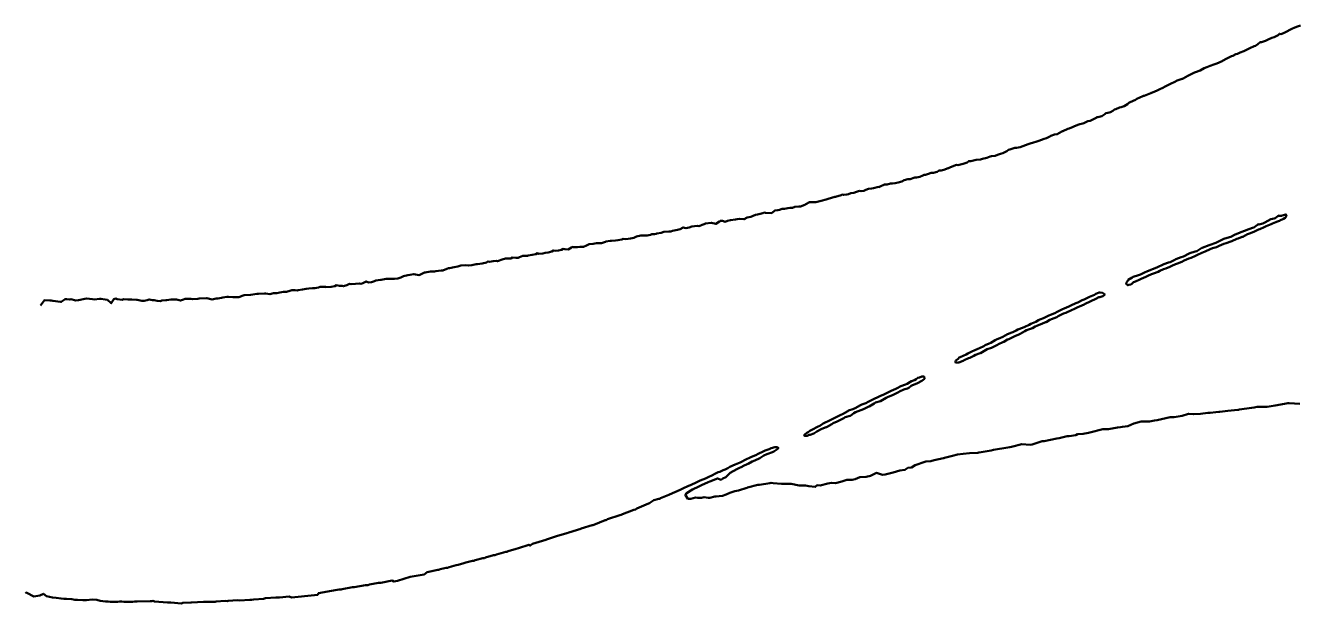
# Model space of a CAD drawing. Extents: x 64423 to 71245, y 9511 to 12464.
# Drawn here: x 64423 to 65490, y 11768 to 12252 of the extents above; entities that cross this region are included whole.
import ezdxf

# ---------------------------------------------------------------- set-up
doc = ezdxf.new("R2010")
doc.units = 0
doc.header["$MEASUREMENT"] = 0
doc.layers.add('contour', color=7, linetype='CONTINUOUS', lineweight=50, true_color=0x0000d1)

msp = doc.modelspace()

# ---------------------------------------------------------------- linework, layer by layer
at = {"layer": 'contour'}
for points in [[(64435.694471, 12017.146816, 0), (64439.12856, 12021.823909, 0), (64443.473886, 12021.433742, 0), (64444.681199, 12021.534444, 0), (64446.00254, 12021.294923, 0), (64452.461269, 12020.289256, 0), (64452.990916, 12020.238995, 0), (64456.304815, 12022.680756, 0), (64457.694926, 12022.444481, 0), (64460.205475, 12022.170562, 0), (64460.984246, 12022.520279, 0), (64465.270436, 12021.571589, 0), (64467.369911, 12021.725726, 0), (64472.833221, 12022.823949, 0), (64474.059353, 12023.023942, 0), (64479.167158, 12022.605582, 0), (64480.817903, 12022.404958, 0), (64485.13141, 12022.87883, 0), (64486.175636, 12022.874357, 0), (64489.739448, 12022.415946, 0), (64491.641445, 12021.983634, 0), (64494.865928, 12019.216343, 0), (64497.146159, 12022.487344, 0), (64498.704156, 12023.041671, 0), (64499.817158, 12022.623183, 0), (64504.057289, 12022.14849, 0), (64505.02009, 12022.453172, 0), (64508.797741, 12022.409249, 0), (64508.979161, 12022.36275, 0), (64512.236874, 12022.324632, 0), (64516.046034, 12022.02681, 0), (64516.273447, 12021.915928, 0), (64516.458459, 12021.981355, 0), (64520.622648, 12021.056348, 0), (64522.523114, 12021.195217, 0), (64524.936587, 12021.616233, 0), (64526.563573, 12022.417994, 0), (64529.494812, 12021.837225, 0), (64530.211026, 12021.659522, 0), (64530.679945, 12021.673718, 0), (64533.264349, 12021.18361, 0), (64535.998765, 12020.990934, 0), (64537.311304, 12021.374439, 0), (64540.484494, 12021.730157, 0), (64541.51174, 12021.787113, 0), (64544.683729, 12022.262492, 0), (64545.544662, 12022.222127, 0), (64549.230985, 12022.39189, 0), (64549.347897, 12022.44365, 0), (64549.591373, 12022.358248, 0), (64552.915551, 12021.383131, 0), (64555.360509, 12022.226153, 0), (64556.78357, 12022.786394, 0), (64557.927034, 12022.764169, 0), (64561.595553, 12022.78951, 0), (64562.914396, 12022.43928, 0), (64567.228535, 12022.807121, 0), (64568.506105, 12023.165394, 0), (64574.537067, 12023.373746, 0), (64574.722652, 12023.547411, 0), (64574.907492, 12023.35453, 0), (64579.370295, 12022.344649, 0), (64582.738134, 12023.025952, 0), (64584.10867, 12023.047751, 0), (64587.108206, 12023.619496, 0), (64588.248299, 12024.010638, 0), (64591.70045, 12024.392772, 0), (64592.916496, 12024.429319, 0), (64596.6557, 12024.298474, 0), (64597.995822, 12024.165012, 0), (64601.615522, 12024.339009, 0), (64605.253364, 12025.604183, 0), (64605.694927, 12025.907829, 0), (64606.399721, 12025.907932, 0), (64611.575955, 12026.064313, 0), (64611.63947, 12026.068207, 0), (64616.885896, 12026.910245, 0), (64618.220925, 12026.969919, 0), (64623.087727, 12027.381587, 0), (64624.217054, 12027.266276, 0), (64627.544012, 12026.776263, 0), (64630.753934, 12027.511059, 0), (64633.523561, 12027.676653, 0), (64636.100045, 12028.163484, 0), (64638.987172, 12028.606744, 0), (64641.457085, 12028.64941, 0), (64644.28627, 12029.565851, 0), (64645.933408, 12030.185339, 0), (64648.806123, 12030.010996, 0), (64650.416462, 12029.921768, 0), (64651.473788, 12030.147067, 0), (64654.961751, 12030.686692, 0), (64658.009282, 12031.164029, 0), (64660.380474, 12031.500926, 0), (64663.56046, 12031.851547, 0), (64665.23376, 12031.753189, 0), (64668.359498, 12032.255503, 0), (64669.857266, 12032.883689, 0), (64674.33993, 12032.771039, 0), (64674.446182, 12032.797857, 0), (64674.545299, 12032.756245, 0), (64678.927467, 12032.828079, 0), (64682.052349, 12033.565953, 0), (64683.412124, 12034.293346, 0), (64685.922991, 12033.8237, 0), (64688.111831, 12033.600386, 0), (64689.403365, 12033.414519, 0), (64692.129582, 12034.400583, 0), (64694.311215, 12035.337595, 0), (64695.844961, 12035.136409, 0), (64699.345388, 12035.511144, 0), (64702.741156, 12035.646146, 0), (64704.014159, 12035.426636, 0), (64705.505744, 12035.948789, 0), (64708.38938, 12037.447288, 0), (64710.156347, 12036.62604, 0), (64712.757747, 12036.693542, 0), (64715.315486, 12037.614715, 0), (64716.33441, 12038.33362, 0), (64720.398299, 12038.737919, 0), (64720.757143, 12038.778722, 0), (64725.020442, 12039.620271, 0), (64726.35236, 12039.538824, 0), (64730.210888, 12039.547715, 0), (64731.988342, 12039.50224, 0), (64734.841879, 12039.862138, 0), (64737.297705, 12040.730652, 0), (64739.435362, 12041.784007, 0), (64743.144279, 12042.642358, 0), (64744.88632, 12042.93589, 0), (64748.162317, 12043.555581, 0), (64749.611947, 12043.32514, 0), (64752.680914, 12042.796265, 0), (64756.596102, 12044.54565, 0), (64757.008758, 12044.889266, 0), (64757.621622, 12044.866116, 0), (64762.059136, 12045.783521, 0), (64765.463654, 12045.84223, 0), (64766.496509, 12045.904514, 0), (64771.042501, 12046.495072, 0), (64772.499381, 12046.573471, 0), (64775.797428, 12047.867382, 0), (64777.168012, 12048.473671, 0), (64777.918476, 12048.450448, 0), (64782.024611, 12049.296648, 0), (64784.96872, 12049.880061, 0), (64787.6266, 12050.629006, 0), (64791.365752, 12050.937203, 0), (64793.722412, 12050.723001, 0), (64796.79401, 12051.054681, 0), (64800.490601, 12051.843911, 0), (64800.984337, 12051.791454, 0), (64801.391103, 12052.008366, 0), (64805.390521, 12052.556711, 0), (64808.913341, 12053.373614, 0), (64810.123707, 12054.202757, 0), (64811.402357, 12053.878478, 0), (64814.622026, 12054.435899, 0), (64817.187911, 12054.575835, 0), (64818.230562, 12054.393994, 0), (64819.105758, 12054.770384, 0), (64822.211585, 12055.737165, 0), (64824.834026, 12056.506049, 0), (64826.296359, 12056.599361, 0), (64829.399608, 12056.735743, 0), (64830.766677, 12057.486247, 0), (64833.474268, 12057.241954, 0), (64835.378441, 12057.146273, 0), (64836.582434, 12057.866784, 0), (64839.326427, 12058.747441, 0), (64842.572682, 12058.99681, 0), (64843.29992, 12058.969475, 0), (64843.918031, 12059.152853, 0), (64847.118622, 12059.571418, 0), (64850.25794, 12060.282172, 0), (64851.658201, 12061.056277, 0), (64852.941084, 12060.508444, 0), (64856.137049, 12060.705337, 0), (64858.191065, 12061.290842, 0), (64860.702354, 12061.635457, 0), (64863.610088, 12062.608263, 0), (64865.01279, 12063.381748, 0), (64866.692548, 12063.057783, 0), (64869.262497, 12063.251329, 0), (64871.670339, 12063.903932, 0), (64873.111487, 12064.688264, 0), (64874.543024, 12064.406859, 0), (64877.334225, 12064.180059, 0), (64880.014737, 12065.7225, 0), (64880.791721, 12066.358741, 0), (64881.728498, 12066.166302, 0), (64885.10207, 12066.111351, 0), (64887.260982, 12066.273876, 0), (64890.279731, 12066.267298, 0), (64892.719196, 12067.651444, 0), (64894.887839, 12068.535291, 0), (64898.041158, 12068.971783, 0), (64898.206785, 12068.985513, 0), (64901.171964, 12069.425582, 0), (64902.917292, 12069.342647, 0), (64905.199179, 12069.399678, 0), (64908.617731, 12070.702532, 0), (64908.675231, 12070.716561, 0), (64908.798898, 12070.737971, 0), (64912.430978, 12071.332751, 0), (64913.728353, 12071.563999, 0), (64916.92912, 12071.825327, 0), (64919.016458, 12071.889605, 0), (64922.279589, 12072.630398, 0), (64923.309254, 12073.116708, 0), (64925.051987, 12072.93733, 0), (64927.647103, 12073.115918, 0), (64929.555608, 12073.350839, 0), (64932.241873, 12073.933655, 0), (64934.606453, 12075.034445, 0), (64938.267057, 12075.852098, 0), (64941.044525, 12075.805885, 0), (64943.404399, 12075.76311, 0), (64946.182025, 12076.521643, 0), (64947.29796, 12077.033938, 0), (64949.562383, 12077.122256, 0), (64951.003282, 12077.319446, 0), (64951.695397, 12077.448785, 0), (64955.33524, 12078.238121, 0), (64957.344077, 12078.836089, 0), (64961.812014, 12079.353885, 0), (64963.366137, 12079.176107, 0), (64964.673615, 12079.843225, 0), (64968.964508, 12080.640695, 0), (64971.048828, 12081.139504, 0), (64973.702617, 12082.623663, 0), (64975.967547, 12082.041658, 0), (64978.572666, 12082.586278, 0), (64980.974922, 12083.509019, 0), (64983.115513, 12083.659227, 0), (64985.760598, 12083.914148, 0), (64987.101787, 12083.77875, 0), (64989.50159, 12084.72385, 0), (64991.321725, 12085.503939, 0), (64992.441037, 12085.846963, 0), (64996.948009, 12086.582596, 0), (64997.109401, 12086.611196, 0), (64997.244316, 12086.555033, 0), (65001.058594, 12085.646583, 0), (65004.051289, 12087.719594, 0), (65004.862776, 12088.236223, 0), (65006.481172, 12088.227611, 0), (65008.747783, 12087.42213, 0), (65010.652385, 12088.215807, 0), (65013.209079, 12088.820787, 0), (65017.3535, 12089.263011, 0), (65018.739011, 12089.562636, 0), (65021.009817, 12089.904877, 0), (65024.606536, 12089.432762, 0), (65027.331468, 12091.022424, 0), (65030.224693, 12091.64007, 0), (65034.10444, 12093.219912, 0), (65035.884188, 12093.508693, 0), (65040.262664, 12094.581864, 0), (65041.276256, 12095.068899, 0), (65042.643567, 12094.941237, 0), (65047.585379, 12094.612722, 0), (65049.773138, 12096.248187, 0), (65050.345017, 12096.745974, 0), (65052.882736, 12097.057214, 0), (65054.379967, 12097.404422, 0), (65056.456233, 12098.28835, 0), (65058.487501, 12098.279994, 0), (65061.131436, 12098.841169, 0), (65063.00271, 12099.165152, 0), (65065.081506, 12099.12189, 0), (65067.103557, 12099.765444, 0), (65070.522442, 12100.157494, 0), (65071.842148, 12100.208145, 0), (65075.408869, 12101.635121, 0), (65076.365625, 12102.055628, 0), (65079.276681, 12103.677746, 0), (65080.191562, 12103.903697, 0), (65083.437663, 12103.836941, 0), (65084.55179, 12103.902677, 0), (65088.020697, 12104.51607, 0), (65089.142408, 12104.919437, 0), (65093.344931, 12106.003473, 0), (65095.002415, 12106.534769, 0), (65100.65374, 12108.175718, 0), (65100.828622, 12108.189581, 0), (65100.877801, 12108.246289, 0), (65101.06857, 12108.30962, 0), (65105.804352, 12109.71899, 0), (65106.69806, 12110.16297, 0), (65107.913896, 12109.820038, 0), (65110.646781, 12110.211721, 0), (65112.056706, 12110.629796, 0), (65113.985298, 12111.328209, 0), (65116.357739, 12111.599276, 0), (65118.65992, 12112.448071, 0), (65121.098929, 12113.178587, 0), (65122.661239, 12113.141992, 0), (65124.864823, 12113.413565, 0), (65126.421073, 12114.067663, 0), (65128.65073, 12114.855289, 0), (65131.311429, 12115.120968, 0), (65133.034672, 12115.559016, 0), (65137.029566, 12116.566903, 0), (65137.487422, 12116.410753, 0), (65138.523269, 12116.834467, 0), (65142.300635, 12118.62263, 0), (65144.41456, 12118.533748, 0), (65147.234829, 12119.413694, 0), (65148.921321, 12119.457329, 0), (65151.050301, 12119.633081, 0), (65153.62897, 12120.338166, 0), (65156.557094, 12121.096065, 0), (65158.66763, 12122.15065, 0), (65161.657491, 12122.961591, 0), (65163.582717, 12123.023435, 0), (65166.813104, 12124.08928, 0), (65167.643157, 12124.548355, 0), (65168.935739, 12124.604133, 0), (65171.852226, 12124.948381, 0), (65174.216894, 12126.023143, 0), (65175.342568, 12126.717091, 0), (65176.46621, 12126.682025, 0), (65178.950834, 12127.461691, 0), (65181.209027, 12128.235426, 0), (65183.292027, 12128.414842, 0), (65186.254941, 12129.332728, 0), (65187.804321, 12130.349236, 0), (65189.568753, 12130.316173, 0), (65191.702346, 12130.924353, 0), (65195.344584, 12132.269054, 0), (65195.594228, 12132.317346, 0), (65195.746075, 12132.376689, 0), (65196.904786, 12132.801992, 0), (65201.587592, 12134.681407, 0), (65202.533748, 12135.027154, 0), (65203.49023, 12134.907589, 0), (65208.085317, 12135.936528, 0), (65211.280883, 12137.138087, 0), (65212.719509, 12138.259838, 0), (65214.296794, 12138.235515, 0), (65217.834068, 12139.120344, 0), (65219.025515, 12139.265749, 0), (65222.401539, 12139.593819, 0), (65224.27415, 12140.202506, 0), (65227.796688, 12140.87552, 0), (65230.625766, 12142.166914, 0), (65231.839071, 12142.356977, 0), (65234.82304, 12142.733587, 0), (65236.704037, 12143.537918, 0), (65239.278639, 12144.16272, 0), (65241.209048, 12144.891273, 0), (65244.487393, 12146.629007, 0), (65245.891196, 12147.499323, 0), (65247.097211, 12147.957845, 0), (65251.380483, 12149.239976, 0), (65252.706557, 12149.22345, 0), (65255.700814, 12149.986567, 0), (65258.052266, 12150.712311, 0), (65260.101637, 12151.538844, 0), (65262.337867, 12152.372777, 0), (65264.173023, 12152.924848, 0), (65266.810433, 12153.85514, 0), (65268.878483, 12154.344136, 0), (65271.456782, 12155.291977, 0), (65273.496129, 12156.024299, 0), (65275.751188, 12156.906406, 0), (65277.790216, 12157.332765, 0), (65280.688349, 12158.814777, 0), (65281.311057, 12159.222279, 0), (65284.587819, 12160.355887, 0), (65286.571379, 12160.704716, 0), (65290.588243, 12162.929752, 0), (65291.168178, 12163.326791, 0), (65291.480629, 12163.349215, 0), (65295.557959, 12165.115234, 0), (65296.604853, 12165.620083, 0), (65299.997188, 12166.978273, 0), (65301.136773, 12167.478969, 0), (65304.710666, 12168.828502, 0), (65305.606381, 12169.13811, 0), (65308.132709, 12169.786728, 0), (65309.087816, 12170.04266, 0), (65309.53402, 12170.267549, 0), (65312.318694, 12171.76903, 0), (65314.205802, 12171.818417, 0), (65316.588836, 12173.03134, 0), (65319.438588, 12174.435716, 0), (65319.938477, 12175.061034, 0), (65320.802964, 12175.008621, 0), (65323.999771, 12175.826712, 0), (65326.553446, 12177.433254, 0), (65327.487919, 12178.387354, 0), (65329.126177, 12178.577761, 0), (65331.211804, 12179.156313, 0), (65333.367305, 12180.348903, 0), (65334.643244, 12181.379259, 0), (65335.713431, 12181.695693, 0), (65338.977664, 12183.170434, 0), (65340.314781, 12183.423818, 0), (65342.754682, 12184.095979, 0), (65345.65397, 12185.928288, 0), (65346.702363, 12187.011317, 0), (65347.857215, 12187.495684, 0), (65352.185206, 12189.641879, 0), (65353.309722, 12190.215206, 0), (65358.512401, 12192.457144, 0), (65359.026083, 12192.795785, 0), (65359.525094, 12192.836897, 0), (65365.181722, 12195.224825, 0), (65365.370163, 12195.423893, 0), (65365.654622, 12195.508772, 0), (65366.439777, 12195.720897, 0), (65370.277556, 12197.283515, 0), (65373.328565, 12198.608587, 0), (65374.554375, 12199.246018, 0), (65377.726773, 12201.016236, 0), (65380.459293, 12202.334493, 0), (65381.650888, 12202.936322, 0), (65385.22392, 12204.679485, 0), (65387.080871, 12205.626216, 0), (65391.315035, 12207.095664, 0), (65391.733949, 12207.232764, 0), (65392.209277, 12207.509488, 0), (65395.959169, 12209.703299, 0), (65397.687712, 12210.448617, 0), (65401.74701, 12212.277179, 0), (65402.594996, 12212.692066, 0), (65406.321858, 12213.992385, 0), (65406.365772, 12214.008429, 0), (65409.679569, 12215.998927, 0), (65411.950702, 12216.908382, 0), (65414.649693, 12218.05771, 0), (65417.909689, 12219.198133, 0), (65420.324533, 12220.021571, 0), (65424.753569, 12221.978021, 0), (65424.796442, 12221.999363, 0), (65425.001529, 12222.096878, 0), (65428.635251, 12224.072235, 0), (65429.386114, 12224.416016, 0), (65432.650056, 12226.02136, 0), (65433.713433, 12226.46391, 0), (65436.137256, 12227.735027, 0), (65437.534179, 12228.005203, 0), (65439.779093, 12229.047486, 0), (65442.986719, 12230.246288, 0), (65444.120973, 12230.784819, 0), (65447.411233, 12232.450009, 0), (65447.913504, 12232.789927, 0), (65451.695412, 12234.572438, 0), (65452.684345, 12234.718684, 0), (65454.673897, 12236.111389, 0), (65456.497172, 12237.719471, 0), (65457.792044, 12237.788256, 0), (65461.065109, 12238.981805, 0), (65463.330273, 12240.147896, 0), (65466.378512, 12241.446974, 0), (65468.223668, 12242.062391, 0), (65471.63235, 12243.676338, 0), (65472.688903, 12244.849802, 0), (65474.171254, 12244.633199, 0), (65477.373645, 12245.856343, 0), (65478.939612, 12246.626509, 0), (65481.543929, 12248.01126, 0), (65483.155107, 12248.995809, 0), (65485.693972, 12250.166423, 0), (65487.903221, 12250.789557, 0), (65490.325996, 12251.789517, 0)], [(65404.283657, 12059.828078, 0), (65407.837267, 12061.303423, 0), (65410.605237, 12062.428338, 0), (65414.703114, 12064.310253, 0), (65416.828274, 12065.161682, 0), (65420.091719, 12066.257496, 0), (65422.197664, 12067.155649, 0), (65426.169589, 12068.806361, 0), (65428.042694, 12069.437482, 0), (65432.026396, 12070.854645, 0), (65432.954763, 12071.265365, 0), (65437.099003, 12072.986045, 0), (65438.131272, 12073.404083, 0), (65441.682403, 12074.6842, 0), (65442.102616, 12074.887794, 0), (65446.152075, 12077.035555, 0), (65447.683348, 12077.551525, 0), (65451.292157, 12078.975874, 0), (65452.314863, 12079.576969, 0), (65455.098779, 12080.86262, 0), (65456.41145, 12081.29152, 0), (65460.0808, 12082.86273, 0), (65461.546465, 12083.58969, 0), (65465.789426, 12085.41502, 0), (65467.033934, 12085.866512, 0), (65469.708215, 12087.003922, 0), (65470.39497, 12087.408714, 0), (65472.851109, 12088.313373, 0), (65473.726921, 12088.642791, 0), (65475.480767, 12089.658534, 0), (65476.240472, 12089.788394, 0), (65477.575529, 12090.5719, 0), (65478.605807, 12092.087824, 0), (65478.222442, 12093.490176, 0), (65475.077539, 12092.769932, 0), (65474.497508, 12092.454458, 0), (65472.265242, 12092.394285, 0), (65471.759623, 12092.542781, 0), (65471.349288, 12092.029051, 0), (65469.076687, 12090.429468, 0), (65468.287215, 12090.17622, 0), (65465.560631, 12089.699956, 0), (65465.515006, 12089.675613, 0), (65460.615171, 12086.734337, 0), (65458.855182, 12086.051876, 0), (65455.374453, 12085.222437, 0), (65454.893106, 12085.285677, 0), (65454.514189, 12084.842315, 0), (65451.433656, 12082.709475, 0), (65450.069788, 12082.281846, 0), (65444.86837, 12080.459306, 0), (65444.213249, 12080.078093, 0), (65440.337743, 12078.615856, 0), (65439.963105, 12078.482707, 0), (65436.434513, 12076.918253, 0), (65435.743238, 12076.637439, 0), (65431.941516, 12074.813123, 0), (65430.882163, 12074.422558, 0), (65426.317574, 12073.055238, 0), (65426.227484, 12073.009501, 0), (65420.676215, 12070.24352, 0), (65419.434087, 12069.76915, 0), (65414.734767, 12067.958843, 0), (65414.046161, 12067.674994, 0), (65408.08102, 12065.563841, 0), (65407.938128, 12065.524419, 0), (65407.901322, 12065.489661, 0), (65403.58583, 12062.90285, 0), (65402.117331, 12062.384398, 0), (65397.85391, 12061.141088, 0), (65397.307396, 12060.857736, 0), (65392.539884, 12058.190869, 0), (65390.626439, 12057.623592, 0), (65386.102422, 12056.019666, 0), (65385.185865, 12055.52013, 0), (65381.28298, 12053.690571, 0), (65379.82358, 12053.177175, 0), (65376.03898, 12051.809662, 0), (65374.971376, 12051.225422, 0), (65371.298119, 12049.600754, 0), (65370.082952, 12049.221834, 0), (65366.427809, 12047.615706, 0), (65365.15093, 12047.023377, 0), (65361.677304, 12045.717361, 0), (65360.441799, 12045.224425, 0), (65356.354312, 12043.351262, 0), (65354.895292, 12042.736019, 0), (65350.381916, 12041.165111, 0), (65349.493659, 12040.762027, 0), (65346.240483, 12038.732618, 0), (65345.791444, 12038.054741, 0), (65344.484544, 12036.370117, 0), (65344.799766, 12035.131341, 0), (65345.735056, 12034.283055, 0), (65346.752883, 12034.59209, 0), (65348.476404, 12034.971294, 0), (65348.657079, 12035.057716, 0), (65348.862031, 12035.216133, 0), (65350.649479, 12036.840198, 0), (65352.143427, 12037.468342, 0), (65355.885513, 12038.950909, 0), (65357.088348, 12039.485315, 0), (65360.989069, 12041.304067, 0), (65362.653866, 12042.0549, 0), (65365.78039, 12043.455472, 0), (65367.421374, 12044.095506, 0), (65371.156312, 12045.564368, 0), (65372.613801, 12046.325941, 0), (65375.702034, 12047.747131, 0), (65377.640806, 12048.392366, 0), (65381.067172, 12049.742445, 0), (65382.649246, 12050.520091, 0), (65385.764693, 12051.959753, 0), (65387.517829, 12052.538137, 0), (65391.0447, 12053.922166, 0), (65392.988881, 12054.999521, 0), (65396.981126, 12056.560307, 0), (65398.937733, 12057.240779, 0), (65402.444293, 12058.925621, 0), (65404.283657, 12059.828078, 0)], [(65322.609758, 12028.042162, 0), (65324.708392, 12027.786052, 0), (65325.401428, 12027.417963, 0), (65326.334985, 12026.879032, 0), (65326.495582, 12026.418916, 0), (65325.941222, 12026.023028, 0), (65324.925909, 12025.074123, 0), (65324.123995, 12024.695207, 0), (65322.523749, 12024.359299, 0), (65321.702761, 12024.22656, 0), (65319.161202, 12022.836574, 0), (65318.444842, 12022.498115, 0), (65315.305209, 12021.193208, 0), (65314.222556, 12020.614109, 0), (65310.272549, 12018.664142, 0), (65309.190784, 12018.210962, 0), (65305.277193, 12016.326268, 0), (65304.099983, 12015.743115, 0), (65300.661626, 12014.215713, 0), (65299.207592, 12013.592603, 0), (65293.831604, 12011.234541, 0), (65292.128716, 12010.463882, 0), (65287.616668, 12008.196524, 0), (65286.347207, 12007.629552, 0), (65282.056607, 12005.804309, 0), (65280.613349, 12005.165153, 0), (65277.405544, 12003.432757, 0), (65276.852602, 12003.177167, 0), (65273.881806, 12001.907678, 0), (65273.155548, 12001.609779, 0), (65269.538235, 12000.234082, 0), (65268.383504, 11999.664501, 0), (65266.164622, 11998.38605, 0), (65265.174296, 11998.021896, 0), (65261.136014, 11996.506964, 0), (65259.615295, 11995.641423, 0), (65255.79164, 11993.564235, 0), (65254.591968, 11993.083872, 0), (65251.185554, 11991.496928, 0), (65250.2635, 11990.939669, 0), (65246.156046, 11989.047719, 0), (65245.08032, 11988.658896, 0), (65241.926723, 11986.897598, 0), (65241.338239, 11986.535662, 0), (65237.45441, 11984.761384, 0), (65236.674717, 11984.408239, 0), (65232.299252, 11982.110288, 0), (65231.850853, 11981.882072, 0), (65228.039321, 11980.628942, 0), (65226.723, 11979.992855, 0), (65222.478019, 11977.362327, 0), (65222.149714, 11977.215681, 0), (65218.310614, 11975.980984, 0), (65216.853673, 11975.243853, 0), (65213.559173, 11973.497107, 0), (65212.587851, 11973.081877, 0), (65208.960256, 11971.391752, 0), (65208.073344, 11970.982179, 0), (65204.485512, 11969.53697, 0), (65203.567587, 11969.50773, 0), (65201.955658, 11969.366168, 0), (65201.581295, 11970.031212, 0), (65201.914642, 11971.150545, 0), (65203.758614, 11972.731827, 0), (65204.738477, 11973.66183, 0), (65205.533576, 11974.052451, 0), (65210.654172, 11976.3353, 0), (65211.842009, 11976.955847, 0), (65215.880578, 11978.989651, 0), (65217.180805, 11979.569812, 0), (65220.4163, 11980.934055, 0), (65221.789456, 11981.619347, 0), (65225.180044, 11983.338027, 0), (65226.482707, 11983.949215, 0), (65229.663881, 11985.455548, 0), (65231.176913, 11986.138725, 0), (65234.91255, 11988.124879, 0), (65236.022613, 11988.67923, 0), (65239.323614, 11990.214016, 0), (65240.524843, 11990.652021, 0), (65243.751628, 11992.391269, 0), (65244.675719, 11992.955175, 0), (65248.037864, 11994.301181, 0), (65249.591721, 11994.876809, 0), (65252.351789, 11996.342575, 0), (65253.701069, 11997.092312, 0), (65257.781385, 11998.667958, 0), (65259.692324, 11999.355616, 0), (65263.19096, 12001.192827, 0), (65264.530413, 12001.917962, 0), (65267.439715, 12003.021536, 0), (65268.953308, 12003.66067, 0), (65271.117292, 12004.899021, 0), (65272.147405, 12005.413441, 0), (65275.182417, 12006.625874, 0), (65276.363432, 12007.15852, 0), (65279.683323, 12008.89827, 0), (65281.136311, 12009.579713, 0), (65284.616997, 12010.92016, 0), (65286.675474, 12011.873714, 0), (65291.038133, 12014.112123, 0), (65292.556824, 12014.810583, 0), (65296.426947, 12016.465825, 0), (65298.03273, 12017.241797, 0), (65302.316522, 12019.24883, 0), (65303.904906, 12019.911966, 0), (65307.759046, 12021.661765, 0), (65309.161106, 12022.35569, 0), (65312.649516, 12024.035595, 0), (65313.875981, 12024.557607, 0), (65317.835903, 12026.339422, 0), (65319.017118, 12026.920151, 0), (65321.775431, 12028.045548, 0), (65322.609758, 12028.042162, 0)], [(65106.999488, 11926.17748, 0), (65105.634805, 11925.707916, 0), (65101.617829, 11923.746716, 0), (65100.703214, 11923.174381, 0), (65096.747309, 11921.342372, 0), (65096.044513, 11921.047257, 0), (65091.274932, 11918.73832, 0), (65090.882357, 11918.488961, 0), (65088.102861, 11916.522032, 0), (65086.712133, 11915.984503, 0), (65084.334074, 11914.933354, 0), (65083.615455, 11914.39047, 0), (65081.428031, 11913.228547, 0), (65080.651753, 11912.876345, 0), (65079.527669, 11912.192807, 0), (65078.294868, 11911.123856, 0), (65077.052968, 11910.596685, 0), (65075.888683, 11909.638503, 0), (65075.167808, 11909.004697, 0), (65074.911714, 11908.430993, 0), (65075.377685, 11908.181947, 0), (65076.277927, 11908.043717, 0), (65077.326975, 11908.194693, 0), (65079.082444, 11908.917955, 0), (65079.906312, 11908.985976, 0), (65082.972976, 11910.097052, 0), (65083.028084, 11910.128925, 0), (65085.556292, 11911.780967, 0), (65086.207599, 11911.958585, 0), (65088.619533, 11913.344068, 0), (65089.672922, 11914.035145, 0), (65093.257547, 11915.312718, 0), (65093.737958, 11915.493904, 0), (65097.93868, 11917.941249, 0), (65099.10337, 11918.628736, 0), (65102.489795, 11920.182967, 0), (65103.567262, 11920.59238, 0), (65108.055832, 11922.835704, 0), (65109.119384, 11923.616344, 0), (65113.407934, 11924.889692, 0), (65113.70693, 11925.009335, 0), (65113.859484, 11925.110638, 0), (65116.449012, 11927.236141, 0), (65117.961146, 11927.972883, 0), (65124.463685, 11930.335912, 0), (65124.552126, 11930.384587, 0), (65129.0567, 11932.625165, 0), (65129.358613, 11932.745665, 0), (65133.457775, 11935.227228, 0), (65134.747111, 11935.906514, 0), (65138.871977, 11937.084996, 0), (65138.903076, 11937.099265, 0), (65143.445937, 11940.048639, 0), (65145.115872, 11940.858619, 0), (65148.75276, 11942.163321, 0), (65149.493379, 11942.475019, 0), (65153.924627, 11944.784255, 0), (65154.759607, 11945.282409, 0), (65158.393253, 11946.971852, 0), (65159.127988, 11947.247428, 0), (65161.360688, 11947.855624, 0), (65161.935787, 11947.990943, 0), (65162.510869, 11948.41686, 0), (65164.566396, 11950.013713, 0), (65165.605293, 11950.468658, 0), (65169.216978, 11952.016935, 0), (65169.675479, 11952.259351, 0), (65173.343878, 11954.307676, 0), (65174.125494, 11954.780465, 0), (65175.605117, 11955.964845, 0), (65175.245433, 11957.75699, 0), (65173.372598, 11957.747173, 0), (65171.416218, 11957.030798, 0), (65170.174394, 11956.573587, 0), (65168.714937, 11955.524632, 0), (65167.217752, 11954.86828, 0), (65164.680148, 11953.893625, 0), (65163.330245, 11953.199079, 0), (65161.13417, 11951.726484, 0), (65159.793211, 11951.199942, 0), (65155.964717, 11949.830536, 0), (65155.179834, 11949.46954, 0), (65153.248686, 11948.238505, 0), (65151.777631, 11947.524473, 0), (65147.77962, 11945.914657, 0), (65146.681032, 11945.336342, 0), (65143.319639, 11943.56231, 0), (65141.549927, 11942.751037, 0), (65138.222672, 11941.2531, 0), (65136.629984, 11940.488354, 0), (65133.453134, 11939.098007, 0), (65132.278278, 11938.607097, 0), (65128.532481, 11936.456503, 0), (65126.627019, 11935.469916, 0), (65123.170241, 11934.31842, 0), (65121.966779, 11933.819824, 0), (65117.504181, 11931.228585, 0), (65115.764823, 11930.431112, 0), (65112.05972, 11929.204129, 0), (65111.39757, 11928.776191, 0), (65106.999488, 11926.17748, 0)], [(64423.089324, 11777.100398, 0), (64423.507561, 11776.906063, 0), (64424.104533, 11776.574647, 0), (64430.105904, 11773.643456, 0), (64434.991881, 11774.361308, 0), (64438.170738, 11775.833742, 0), (64440.731148, 11773.791039, 0), (64445.655979, 11772.590673, 0), (64448.76244, 11772.474344, 0), (64452.851539, 11771.785372, 0), (64455.257013, 11771.613339, 0), (64457.533568, 11771.489721, 0), (64461.779109, 11771.251585, 0), (64464.337229, 11770.849794, 0), (64466.75361, 11770.767023, 0), (64471.227514, 11770.372116, 0), (64474.220976, 11770.631453, 0), (64478.886152, 11770.950707, 0), (64482.79478, 11770.866918, 0), (64485.741584, 11769.825574, 0), (64490.201881, 11769.292791, 0), (64492.263203, 11769.475573, 0), (64494.238875, 11769.035333, 0), (64500.176819, 11769.015592, 0), (64502.019583, 11769.461085, 0), (64503.608772, 11769.32621, 0), (64505.49665, 11769.021171, 0), (64512.898115, 11768.966139, 0), (64514.523163, 11769.43, 0), (64516.582358, 11769.313937, 0), (64527.504817, 11769.619567, 0), (64528.954965, 11769.700152, 0), (64529.958973, 11769.853972, 0), (64531.212472, 11769.441616, 0), (64542.088259, 11768.634022, 0), (64542.415851, 11768.611987, 0), (64542.68694, 11768.642207, 0), (64544.858111, 11768.48565, 0), (64553.81768, 11767.67427, 0), (64554.884028, 11768.378123, 0), (64561.378428, 11768.502478, 0), (64562.176369, 11768.558092, 0), (64572.050118, 11768.992466, 0), (64572.601823, 11769.007214, 0), (64581.83086, 11769.193364, 0), (64582.698912, 11769.319045, 0), (64590.200203, 11769.851859, 0), (64591.789068, 11769.665714, 0), (64592.811045, 11770.062285, 0), (64600.49817, 11770.392757, 0), (64602.155846, 11770.256682, 0), (64610.833469, 11770.88602, 0), (64612.51469, 11770.865983, 0), (64614.15255, 11771.167247, 0), (64622.318459, 11771.718624, 0), (64624.119565, 11772.08585, 0), (64632.742523, 11772.770568, 0), (64634.086881, 11772.612956, 0), (64635.684088, 11772.843362, 0), (64643.765057, 11773.525741, 0), (64645.866507, 11772.815978, 0), (64654.008869, 11773.569237, 0), (64656.76504, 11773.929404, 0), (64664.892307, 11774.692567, 0), (64667.727293, 11775.061076, 0), (64668.412388, 11776.403216, 0), (64676.30658, 11777.669048, 0), (64677.601919, 11778.0354, 0), (64685.808094, 11779.429907, 0), (64687.220605, 11779.331891, 0), (64688.290958, 11779.80074, 0), (64696.693698, 11781.338599, 0), (64698.341915, 11781.479273, 0), (64707.755209, 11782.936011, 0), (64709.659223, 11783.068701, 0), (64711.07893, 11783.69895, 0), (64718.555509, 11784.952087, 0), (64720.555605, 11785.074702, 0), (64729.961155, 11786.894765, 0), (64731.50677, 11786.096083, 0), (64734.528605, 11786.738402, 0), (64745.122692, 11789.990304, 0), (64746.845029, 11790.356324, 0), (64756.898714, 11791.993835, 0), (64759.37157, 11793.97497, 0), (64768.148698, 11795.933367, 0), (64769.309456, 11795.878505, 0), (64770.102027, 11796.399796, 0), (64775.374941, 11797.651778, 0), (64776.437311, 11797.532521, 0), (64777.728396, 11798.05963, 0), (64783.744988, 11799.698907, 0), (64785.195764, 11800.131663, 0), (64790.164701, 11801.454852, 0), (64791.573532, 11801.990062, 0), (64797.347166, 11803.403523, 0), (64798.448792, 11803.391615, 0), (64799.505202, 11803.957025, 0), (64805.830498, 11805.53438, 0), (64807.200418, 11805.639989, 0), (64808.096311, 11806.222032, 0), (64814.826131, 11808.066237, 0), (64816.073263, 11808.095543, 0), (64817.457241, 11808.712691, 0), (64825.102174, 11810.922957, 0), (64826.116289, 11810.980955, 0), (64827.131632, 11811.64312, 0), (64833.775511, 11813.611787, 0), (64835.735827, 11813.99701, 0), (64844.398722, 11816.902396, 0), (64845.653653, 11816.253076, 0), (64847.471243, 11817.741628, 0), (64858.559812, 11821.085197, 0), (64859.339006, 11821.241779, 0), (64860.068494, 11821.557706, 0), (64868.449418, 11824.321465, 0), (64868.472101, 11824.32765, 0), (64868.48794, 11824.336062, 0), (64877.294473, 11826.904632, 0), (64877.628051, 11826.860539, 0), (64878.024572, 11827.031989, 0), (64888.041522, 11830.32765, 0), (64888.285572, 11830.356118, 0), (64888.384683, 11830.485534, 0), (64897.464139, 11833.402106, 0), (64897.979894, 11833.42941, 0), (64898.751431, 11833.63121, 0), (64908.202577, 11837.409934, 0), (64909.237323, 11837.57641, 0), (64910.239436, 11838.255192, 0), (64920.745618, 11841.716195, 0), (64921.704244, 11841.829717, 0), (64922.918965, 11842.603588, 0), (64932.22491, 11846.225847, 0), (64933.679454, 11846.543782, 0), (64934.781192, 11847.366002, 0), (64944.515564, 11851.325991, 0), (64945.065309, 11851.458519, 0), (64945.643017, 11851.991256, 0), (64949.208705, 11854.264538, 0), (64953.24457, 11855.239195, 0), (64954.090599, 11855.262341, 0), (64954.752721, 11855.819837, 0), (64960.250473, 11858.087371, 0), (64961.557754, 11858.647834, 0), (64964.804344, 11860.086625, 0), (64966.65296, 11860.876407, 0), (64971.204146, 11863.005626, 0), (64973.301756, 11863.961204, 0), (64977.968896, 11866.127902, 0), (64979.712303, 11866.908192, 0), (64985.127057, 11869.333971, 0), (64987.970245, 11870.651076, 0), (64992.265536, 11872.512126, 0), (64994.542506, 11873.502064, 0), (64998.241771, 11875.242954, 0), (65000.261846, 11876.167005, 0), (65003.005372, 11877.558849, 0), (65004.313005, 11878.093547, 0), (65007.07926, 11879.311276, 0), (65008.851077, 11880.030361, 0), (65011.043916, 11881.121525, 0), (65012.672867, 11882.042587, 0), (65017.039353, 11884.104677, 0), (65018.686795, 11884.790652, 0), (65021.262249, 11885.896136, 0), (65022.878549, 11886.721471, 0), (65025.080497, 11887.759356, 0), (65026.694721, 11888.446016, 0), (65029.190161, 11889.630424, 0), (65030.853789, 11890.394056, 0), (65034.457883, 11892.005018, 0), (65036.541739, 11892.931531, 0), (65040.710418, 11895.103203, 0), (65042.336482, 11895.849666, 0), (65045.570469, 11896.953269, 0), (65047.24809, 11897.691314, 0), (65050.492145, 11898.500216, 0), (65051.991628, 11898.53305, 0), (65053.25247, 11898.177909, 0), (65052.734063, 11897.215492, 0), (65051.108594, 11896.233114, 0), (65049.423884, 11894.956943, 0), (65048.301028, 11894.42499, 0), (65043.76945, 11892.830644, 0), (65041.274211, 11891.697238, 0), (65037.879654, 11889.493598, 0), (65036.753705, 11888.965168, 0), (65032.313681, 11886.995379, 0), (65031.297461, 11886.534783, 0), (65028.157986, 11884.777903, 0), (65027.784352, 11884.592726, 0), (65023.665271, 11882.719184, 0), (65023.293318, 11882.564615, 0), (65019.724224, 11880.736201, 0), (65018.642018, 11880.193032, 0), (65018.581683, 11880.16739, 0), (65013.077868, 11877.227305, 0), (65012.588758, 11876.748788, 0), (65010.765551, 11874.884401, 0), (65009.387501, 11873.420858, 0), (65006.914675, 11872.331467, 0), (65005.369032, 11871.349504, 0), (65002.439905, 11872.447485, 0), (65002.429793, 11872.448574, 0), (65002.417865, 11872.443059, 0), (64995.908387, 11869.990065, 0), (64994.507498, 11869.306247, 0), (64989.00954, 11866.714607, 0), (64986.810537, 11865.713739, 0), (64981.439856, 11863.075679, 0), (64980.076697, 11862.430454, 0), (64976.070907, 11859.687265, 0), (64975.527795, 11858.388768, 0), (64977.672685, 11855.32497, 0), (64979.924149, 11855.490819, 0), (64983.830882, 11856.454498, 0), (64985.777779, 11856.183452, 0), (64988.943931, 11856.199946, 0), (64991.139023, 11856.695687, 0), (64994.677666, 11856.117737, 0), (64996.00948, 11856.154248, 0), (65000.105249, 11857.32162, 0), (65001.008533, 11857.236881, 0), (65006.501551, 11857.95797, 0), (65009.573708, 11859.09857, 0), (65012.621347, 11860.376874, 0), (65016.92617, 11861.6793, 0), (65019.941865, 11862.453694, 0), (65026.930975, 11864.611703, 0), (65027.289728, 11864.792577, 0), (65027.47115, 11864.796682, 0), (65036.234811, 11867.100522, 0), (65037.542868, 11867.131152, 0), (65046.304087, 11868.564203, 0), (65047.19773, 11868.697668, 0), (65048.85761, 11868.593131, 0), (65055.888407, 11867.954477, 0), (65063.537713, 11867.83653, 0), (65064.105629, 11867.915856, 0), (65070.759665, 11866.510501, 0), (65071.342889, 11866.430158, 0), (65076.033922, 11866.529073, 0), (65078.865788, 11865.895309, 0), (65084.191049, 11865.390994, 0), (65085.784632, 11866.703475, 0), (65088.239262, 11866.651467, 0), (65094.849581, 11868.182316, 0), (65097.766538, 11868.619285, 0), (65101.275415, 11868.604558, 0), (65106.324284, 11869.919954, 0), (65110.714751, 11871.263136, 0), (65115.028138, 11871.348816, 0), (65117.484968, 11871.693088, 0), (65121.635227, 11873.581815, 0), (65126.846095, 11873.727773, 0), (65130.338046, 11874.496704, 0), (65135.524249, 11877.072926, 0), (65140.527787, 11875.483881, 0), (65142.656682, 11875.64085, 0), (65148.17296, 11877.038028, 0), (65149.491748, 11877.272781, 0), (65155.059176, 11879.045791, 0), (65159.295312, 11879.60291, 0), (65161.752381, 11881.27167, 0), (65164.656472, 11881.572042, 0), (65167.903982, 11883.503069, 0), (65169.448621, 11884.034004, 0), (65174.118938, 11885.811716, 0), (65176.890139, 11886.504942, 0), (65180.916352, 11886.95229, 0), (65183.689503, 11887.744394, 0), (65191.558964, 11889.419329, 0), (65191.959326, 11889.535229, 0), (65192.380687, 11889.636262, 0), (65199.0851, 11891.346632, 0), (65203.312619, 11892.542677, 0), (65208.088263, 11893.170127, 0), (65213.222889, 11893.620927, 0), (65220.35732, 11894.013127, 0), (65221.214077, 11894.226313, 0), (65221.46466, 11894.274617, 0), (65231.501714, 11895.945612, 0), (65233.342536, 11896.262522, 0), (65245.270475, 11898.302449, 0), (65246.972496, 11898.597064, 0), (65248.512387, 11898.873575, 0), (65257.020506, 11901.21783, 0), (65264.084924, 11900.663033, 0), (65265.908583, 11900.969556, 0), (65274.228493, 11903.552655, 0), (65275.681158, 11903.746498, 0), (65286.413573, 11905.83175, 0), (65286.696934, 11905.867488, 0), (65288.352123, 11906.188447, 0), (65294.956173, 11907.882166, 0), (65296.629932, 11907.83245, 0), (65302.388465, 11908.757418, 0), (65303.775527, 11909.402908, 0), (65308.420814, 11909.864252, 0), (65312.873948, 11910.619707, 0), (65313.958517, 11911.031256, 0), (65324.95059, 11913.732724, 0), (65329.687842, 11913.573372, 0), (65337.24499, 11915.217251, 0), (65339.769496, 11915.486115, 0), (65341.378123, 11915.748114, 0), (65345.963762, 11916.303754, 0), (65350.947566, 11918.454809, 0), (65356.960512, 11919.983243, 0), (65364.121178, 11920.223652, 0), (65368.173647, 11920.874771, 0), (65370.541925, 11921.27188, 0), (65381.23287, 11923.854024, 0), (65384.599239, 11923.854324, 0), (65391.199196, 11924.834423, 0), (65396.663549, 11926.634538, 0), (65400.806034, 11926.181393, 0), (65406.564249, 11926.488249, 0), (65412.733822, 11927.241496, 0), (65414.74153, 11927.300406, 0), (65419.49856, 11927.823908, 0), (65421.903109, 11928.086781, 0), (65422.735032, 11928.285314, 0), (65429.55824, 11928.97408, 0), (65437.828898, 11929.843563, 0), (65438.666365, 11929.980489, 0), (65438.97028, 11930.050981, 0), (65449.642736, 11931.669488, 0), (65451.654635, 11931.950066, 0), (65454.178152, 11932.476601, 0), (65462.561118, 11932.539683, 0), (65469.32035, 11933.433176, 0), (65477.113411, 11935.034221, 0), (65479.847751, 11935.376327, 0), (65481.037491, 11935.594902, 0), (65489.842738, 11934.872441, 0)]]:
    msp.add_polyline3d(points, dxfattribs=at)

doc.saveas('drawing.dxf')
